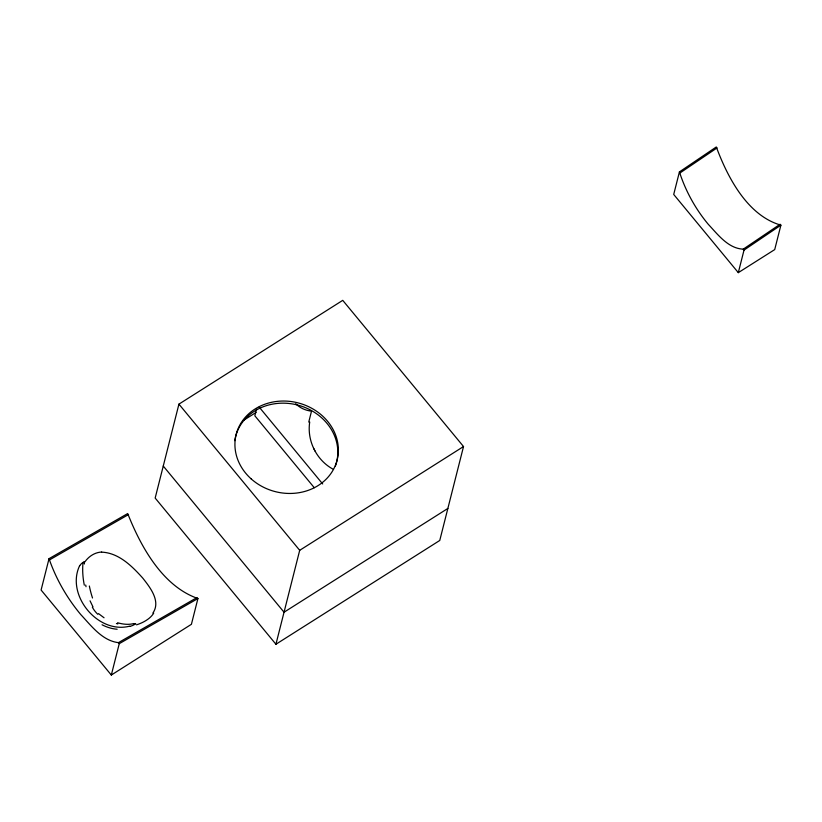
<?xml version="1.0" encoding="UTF-8"?>
<svg xmlns="http://www.w3.org/2000/svg" width="822" height="822" viewBox="0 0 822 822"><rect width="100%" height="100%" fill="white"/><g stroke="black" fill="none" stroke-linecap="round" stroke-linejoin="round"><path stroke-width="1.23" d="M84.378 563.995L84.296 561.724A12.731 10.82 -88 0 0 79.755 565.639M309.719 422.025C306.812 440.489 316.398 460.053 332.797 469.033M49.032 558.672L41.1 590.042L111.319 675.037L191.413 624.299L197.927 598.529C162.622 586.281 140.839 546.815 127.708 513.545L49.032 558.672C55.999 578.894 66.962 598.026 80.761 614.558C91.211 625.717 102.175 640.708 118.419 642.65L197.095 597.522M178.929 404.136L155.163 498.06L275.935 644.253L439.76 540.465L463.526 446.541L342.743 300.349L178.929 404.136L299.701 550.319L275.935 644.253M111.319 675.037L119.252 643.667L197.927 598.529M256.649 408.678L254.841 415.788L314.281 487.723M308.753 422.097L311.517 411.154A23.725 20.869 14.2 0 1 295.684 403.715M679.424 171.901L673.711 194.454L738.31 272.647L774.714 249.59L780.9 225.156C747.609 215.683 727.706 177.624 716.301 146.963L679.424 171.901C685.527 190.879 695.443 208.963 708.338 224.375C717.832 234.476 728.2 248.532 743.252 249.158L780.129 224.231M738.31 272.647L744.023 250.094L780.9 225.156M79.693 565.577C65.513 594.892 97.931 634.522 129.732 626.148M152.882 613.078C161.122 601.242 150.005 587.288 142.679 578C131.921 566.029 118.676 552.816 101.63 552.137M680.195 172.826L717.072 147.898M135.435 623.59L134.017 624.073M244.206 419.939L256.074 412.418M299.701 550.319L463.526 446.541M447.856 508.448L284.042 612.226L163.259 466.043M49.875 559.69L128.551 514.551M84.286 561.796L84.491 562.762M117.834 623.929L116.426 623.528M104.045 617.774L98.537 613.623M743.252 249.158L744.023 250.094M259.177 407.085L322.676 483.953M118.419 642.65L119.252 643.667M92.978 606.883L90.04 600.81M313.634 448.401L314.035 449.182M314.549 450.199L314.929 450.949M86.022 586.723L85.704 585.038M135.733 623.744A12.731 6.689 -11.7 0 1 129.886 626.446M153.704 613.13A26.818 14.775 -11.8 0 1 136.514 624.833M84.892 561.858A26.674 22.4 -84.6 0 1 101.63 552.045M84.306 585.182A41.624 19.564 77.1 0 1 83.032 562.669M92.516 597.995A42.487 17.324 78.8 0 1 89.351 586.004M97.808 614.291A30.897 28.708 -7.6 0 1 92.341 607.191M117.156 629.241A42.487 33.979 55.7 0 1 102.062 624.782M133.657 623.579A41.624 24.228 42 0 1 117.567 622.747M234.794 440.684A52.084 45.816 14.2 0 1 297.317 404.958A52.084 45.816 14.2 0 1 335.376 466.095M251.183 478.897A52.084 45.816 14.2 0 0 336.989 460.587A52.084 45.816 14.2 0 0 271.753 402.256A52.084 45.816 14.2 0 0 251.183 478.897"/></g></svg>
